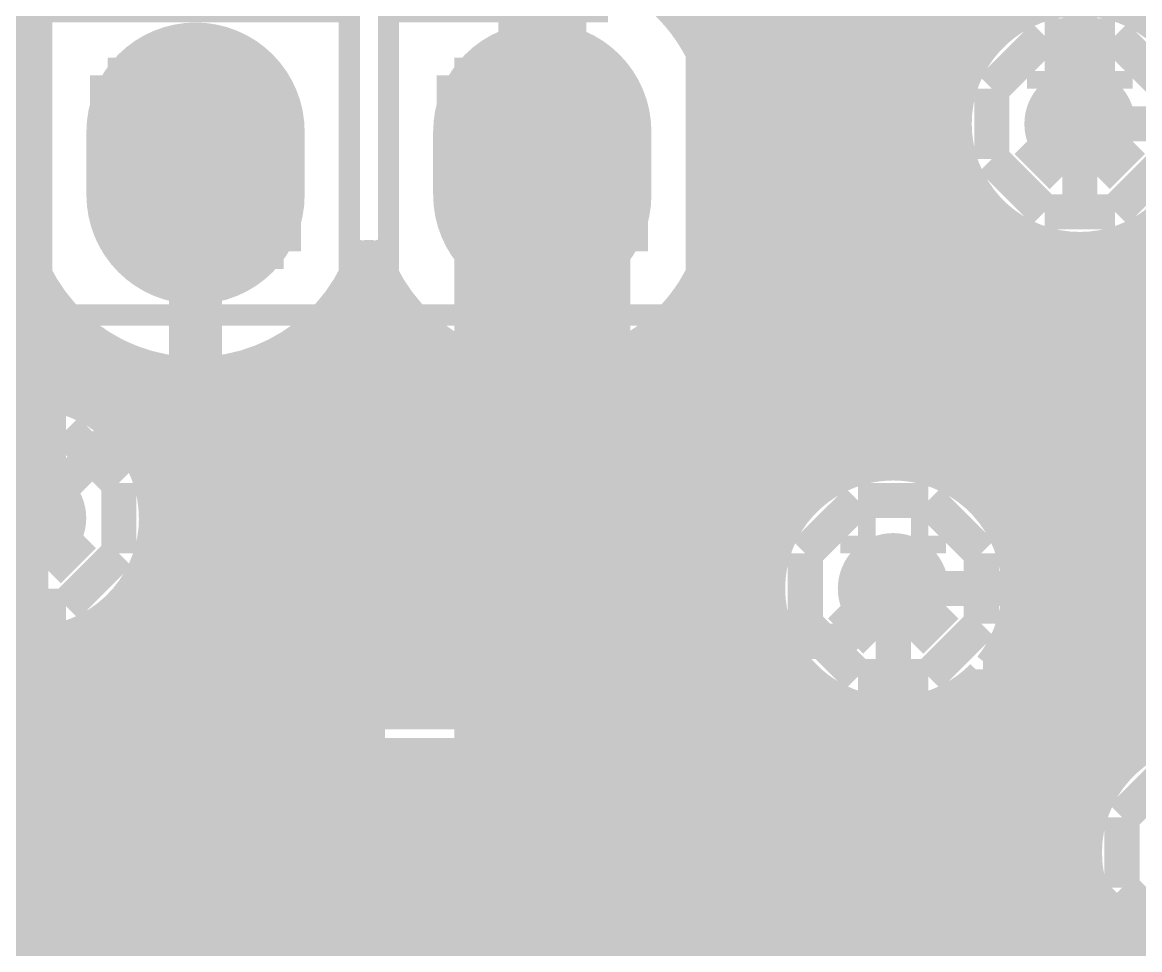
# Model space of a CAD drawing. Extents: x 980 to 1163, y 595 to 881.
# Drawn here: x 1088.85 to 1096.91, y 792.87 to 799.56 of the extents above; entities that cross this region are included whole.
import ezdxf

# ---------------------------------------------------------------- set-up
doc = ezdxf.new("R2010")
doc.units = 0
doc.header["$LTSCALE"] = 10
doc.header["$MEASUREMENT"] = 0
doc.layers.get('0').update_dxf_attribs({"linetype": 'CONTINUOUS'})
for name, color, linetype in [('22-304-2_BOT', 7, 'CONTINUOUS'), ('22-304-2_DRD', 7, 'CONTINUOUS'), ('22-304-2_DRL', 2, 'CONTINUOUS'), ('22-304-2_IN1', 4, 'CONTINUOUS'), ('22-304-2_IN2', 3, 'CONTINUOUS'), ('22-304-2_SMB', 5, 'CONTINUOUS'), ('22-304-2_SMT', 10, 'CONTINUOUS'), ('22-304-2_SST', 11, 'CONTINUOUS'), ('22-304-2_TOP', 13, 'CONTINUOUS'), ('THRUHOLE_TAP', 7, 'CONTINUOUS')]:
    doc.layers.add(name, color=color, linetype=linetype)

# ---------------------------------------------------------------- blocks, each defined once
blk = doc.blocks.new('OBLONG_8')
at = {"const_width": 1.5748}
blk.add_lwpolyline([(0, 0.2286), (0, -0.2286)], dxfattribs=at)
at = {"const_width": 0.7874}
for points in [[(-0.3937, 0.2286, 1), (0.3937, 0.2286, 1)], [(-0.3937, -0.2286, 1), (0.3937, -0.2286, 1)]]:
    blk.add_lwpolyline(points, format="xyb", close=True, dxfattribs=at)
blk = doc.blocks.new('ROUND_39')
at = {"const_width": 0.40005}
blk.add_lwpolyline([(-0.200024, 0, 1), (0.200024, 0, 1)], format="xyb", close=True, dxfattribs=at)
blk = doc.blocks.new('ROUND_14')
at = {"const_width": 0.59944}
blk.add_lwpolyline([(-0.29972, 0, 1), (0.29972, 0, 1)], format="xyb", close=True, dxfattribs=at)
blk = doc.blocks.new('ROUND_87')
at = {"const_width": 0.10033}
blk.add_lwpolyline([(-0.050164, 0, 1), (0.050164, 0, 1)], format="xyb", close=True, dxfattribs=at)
blk = doc.blocks.new('ROUND_38')
at = {"const_width": 0.40005}
blk.add_lwpolyline([(-0.200024, 0, 1), (0.200024, 0, 1)], format="xyb", close=True, dxfattribs=at)
blk = doc.blocks.new('ROUND_80')
at = {"const_width": 0.10033}
blk.add_lwpolyline([(-0.050164, 0, 1), (0.050164, 0, 1)], format="xyb", close=True, dxfattribs=at)

msp = doc.modelspace()

# ---------------------------------------------------------------- linework, layer by layer
at = {"layer": '22-304-2_BOT'}
for points, const_width in [([(1093.9385, 802.7122), (1093.9385, 797.1242)], 0.254), ([(1094.1671, 802.7122), (1094.1671, 797.1242)], 0.254), ([(1094.3957, 802.7122), (1094.3957, 797.1242)], 0.254), ([(1094.6243, 802.7122), (1094.6243, 797.1242)], 0.254), ([(1094.8529, 802.7122), (1094.8529, 797.1242)], 0.254), ([(1095.0815, 802.7122), (1095.0815, 797.1242)], 0.254), ([(1095.3101, 802.7122), (1095.3101, 797.1242)], 0.254), ([(1095.5387, 802.7122), (1095.5387, 797.1242)], 0.254), ([(1095.7673, 802.7122), (1095.7673, 799.3898)], 0.254), ([(1095.9959, 802.7122), (1095.9959, 799.593)], 0.254), ([(1096.9103, 802.7122), (1096.9103, 799.6235)], 0.254), ([(1093.7099, 800.1442), (1093.7099, 799.4356)], 0.254), ([(1095.9476, 799.5626), (1093.6235, 799.5626)], 0.254), ([(1121.9826, 799.5626), (1097.0093, 799.5626)], 0.254), ([(1095.7266, 799.334), (1093.7632, 799.334)], 0.254), ([(1095.6149, 799.1054), (1093.8496, 799.1054)], 0.254), ([(1095.5717, 798.8768), (1093.8902, 798.8768)], 0.254), ([(1096.4785, 798.826), (1122.5135, 798.826)], 0.254), ([(1093.8953, 798.7701), (1093.8953, 798.3129)], 0.254), ([(1095.5869, 798.6482), (1093.8953, 798.6482)], 0.254), ([(1095.6657, 798.4196), (1093.8953, 798.4196)], 0.254), ([(1095.7673, 798.2621), (1095.7673, 797.1242)], 0.254), ([(1095.8308, 798.191), (1093.8877, 798.191)], 0.254), ([(1095.9959, 798.0563), (1095.9959, 797.1242)], 0.254), ([(1096.9103, 798.0284), (1096.9103, 797.1242)], 0.254), ([(1096.1991, 797.9624), (1093.847, 797.9624)], 0.254), ([(1096.2245, 797.9547), (1096.2245, 797.1242)], 0.254), ([(1096.6817, 797.942), (1096.6817, 797.1242)], 0.254), ([(1111.3324, 797.9624), (1096.7579, 797.9624)], 0.254), ([(1096.4531, 797.9192), (1096.4531, 797.1242)], 0.254), ([(1088.9093, 797.7998), (1088.9093, 796.8879)], 0.254), ([(1088.9397, 797.7338), (1088.7594, 797.7338)], 0.254), ([(1111.1266, 797.7338), (1093.7581, 797.7338)], 0.254), ([(1093.7099, 797.6449), (1093.7099, 797.1242)], 0.254), ([(1089.0845, 797.5052), (1088.6121, 797.5052)], 0.254), ([(1089.1379, 797.4442), (1089.1379, 797.0581)], 0.254), ([(1111.025, 797.5052), (1093.6108, 797.5052)], 0.254), ([(1093.4813, 797.3629), (1093.4813, 797.1242)], 0.254), ([(1089.3207, 797.2766), (1088.3784, 797.2766)], 0.254), ([(1089.3665, 797.2435), (1089.3665, 797.1216)], 0.254), ([(1110.9895, 797.2766), (1093.3771, 797.2766)], 0.254), ([(1089.5824, 797.1242), (1089.4173, 797.1242)], 0.254), ([(1108.3403, 797.1242), (1093.1155, 797.1242)], 0.254), ([(1093.2527, 797.1927), (1093.2527, 797.1242)], 0.254), ([(1089.115, 797.048), (1087.8831, 797.048)], 0.254), ([(1088.9677, 796.9387), (1088.9194, 796.8879)], 0.254), ([(1088.9093, 795.9812), (1089.4173, 796.4892), (1108.3403, 796.4892), (1110.7533, 794.0762), (1129.0413, 794.0762), (1129.6763, 793.4412), (1131.7083, 793.4412), (1132.0893, 793.8222), (1138.9473, 793.8222), (1140.0649, 794.9398), (1140.3443, 794.9398)], 0.254), ([(1094.3093, 795.8542), (1089.8084, 795.8542)], 0.254), ([(1089.8237, 795.8542), (1089.8237, 794.8382)], 0.254), ([(1090.0523, 795.8542), (1090.0523, 794.8382)], 0.254), ([(1090.2809, 795.8542), (1090.2809, 794.8382)], 0.254), ([(1090.5095, 795.8542), (1090.5095, 794.8382)], 0.254), ([(1090.7381, 795.8542), (1090.7381, 794.8382)], 0.254), ([(1090.9667, 795.8542), (1090.9667, 794.8382)], 0.254), ([(1091.1953, 795.8542), (1091.1953, 794.8382)], 0.254), ([(1091.4239, 795.8542), (1091.4239, 794.8382)], 0.254), ([(1091.6525, 795.8542), (1091.6525, 794.8382)], 0.254), ([(1091.8811, 795.8542), (1091.8811, 794.8382)], 0.254), ([(1092.1097, 795.8542), (1092.1097, 794.8382)], 0.254), ([(1092.3383, 795.8542), (1092.3383, 794.8382)], 0.254), ([(1092.5669, 795.8542), (1092.5669, 794.8331)], 0.254), ([(1092.7955, 795.8542), (1092.7955, 794.7899)], 0.254), ([(1093.0241, 795.8542), (1093.0241, 794.6908)], 0.254), ([(1093.2527, 795.8542), (1093.2527, 794.5232)], 0.254), ([(1093.4813, 795.8542), (1093.4813, 794.2946)], 0.254), ([(1093.7099, 795.8542), (1093.7099, 794.066)], 0.254), ([(1093.9385, 795.8542), (1093.9385, 793.8374)], 0.254), ([(1094.1671, 795.8542), (1094.1671, 793.6088)], 0.254), ([(1094.2483, 795.6764), (1089.7627, 795.6764)], 0.254), ([(1094.2255, 795.4478), (1089.6433, 795.4478)], 0.254), ([(1107.1973, 795.4732), (1095.1323, 795.4732)], 0.254), ([(1089.5951, 795.3868), (1089.5951, 794.8382)], 0.254), ([(1089.3665, 795.1963), (1089.3665, 794.8382)], 0.254), ([(1094.261, 795.2192), (1089.402, 795.2192)], 0.254), ([(1088.9093, 795.0744), (1088.9093, 794.8382)], 0.254), ([(1089.1379, 795.1023), (1089.1379, 794.8382)], 0.254), ([(1094.3626, 794.9906), (1047.873, 794.9906)], 0.254), ([(1094.3957, 794.9423), (1094.3957, 793.3802)], 0.254), ([(1092.4653, 794.8382), (1050.0473, 794.8382)], 0.254), ([(1095.7673, 794.8255), (1095.7673, 792.0086)], 0.254), ([(1106.5496, 794.8382), (1095.78, 794.8382)], 0.254), ([(1095.9959, 794.8382), (1095.9959, 791.78)], 0.254), ([(1096.2245, 794.8382), (1096.2245, 791.5514)], 0.254), ([(1096.4531, 794.8382), (1096.4531, 791.3228)], 0.254), ([(1096.6817, 794.8382), (1096.6817, 794.099)], 0.254), ([(1096.9103, 794.8382), (1096.9103, 794.32)], 0.254), ([(1094.5684, 794.762), (1092.8742, 794.762)], 0.254), ([(1094.6243, 794.7213), (1094.6243, 793.1516)], 0.254), ([(1106.6334, 794.762), (1095.6961, 794.762)], 0.254), ([(1041.3249, 794.1168), (1041.3249, 793.1465), (1043.1893, 791.2822), (1047.6343, 791.2822), (1050.0473, 793.6952), (1092.4653, 793.6952), (1097.9263, 788.2342), (1097.9263, 766.8601), (1098.0152, 766.8601), (1101.2283, 766.8601), (1106.6893, 766.8601)], 1.27), ([(1095.5387, 794.6604), (1095.5387, 792.2372)], 0.254), ([(1094.8529, 794.6096), (1094.8529, 792.923)], 0.254), ([(1095.0815, 794.5664), (1095.0815, 792.6944)], 0.254), ([(1095.3101, 794.5816), (1095.3101, 792.4658)], 0.254), ([(1109.3969, 794.5334), (1093.2425, 794.5334)], 0.254), ([(1093.2806, 794.4953), (1098.7264, 789.0495)], 0.254), ([(1096.8874, 794.3048), (1093.4711, 794.3048)], 0.254), ([(1096.6664, 794.0762), (1093.6997, 794.0762)], 0.254), ([(1096.5547, 793.8476), (1093.9283, 793.8476)], 0.254), ([(1096.5115, 793.619), (1094.1569, 793.619)], 0.254), ([(1096.5267, 793.3904), (1094.3855, 793.3904)], 0.254), ([(1096.6055, 793.1618), (1094.6141, 793.1618)], 0.254), ([(1096.6817, 793.0373), (1096.6817, 791.0942)], 0.254), ([(1096.7706, 792.9332), (1094.8427, 792.9332)], 0.254), ([(1096.9103, 792.8163), (1096.9103, 790.8656)], 0.254)]:
    msp.add_lwpolyline(points, dxfattribs=dict(at, const_width=const_width))
at = {"layer": '22-304-2_BOT', "const_width": 0.254}
for points in [[(1093.8953, 798.7701, 0.231307), (1093.3957, 799.7922)], [(1096.4785, 799.7327, 0.414214), (1095.5717, 798.826)], [(1097.1262, 799.461, 0.201487), (1096.4785, 799.733)], [(1095.5717, 798.826, 0.414214), (1096.4785, 797.9192)], [(1093.1155, 797.1242, 0.298829), (1093.8953, 798.3129)], [(1096.4785, 797.9192, 0.201486), (1097.126, 798.1912)], [(1087.5986, 797.0175, 0.337782), (1088.8483, 797.97)], [(1088.8483, 797.97, 0.227226), (1089.5823, 797.124)], [(1089.4173, 797.1242, 0.198913), (1088.9682, 796.9382)], [(1089.4173, 797.1242, 0.198913), (1088.9682, 796.9382)], [(1088.9093, 796.8879, 0.414214), (1088.0025, 795.9812)], [(1088.0025, 795.9812, 0.414214), (1088.9093, 795.0744)], [(1088.9093, 795.0744, 0.373689), (1089.8084, 795.8542)], [(1094.3093, 795.8542, 0.108822), (1094.2254, 795.4732)], [(1094.2255, 795.4732, 0.414214), (1095.1323, 794.5664)], [(1093.273, 794.5029, 0.198912), (1092.4653, 794.8375)], [(1093.273, 794.5029, 0.198912), (1092.4653, 794.8375)], [(1095.1323, 794.5664, 0.201486), (1095.7798, 794.8384)], [(1097.4183, 794.4749, 0.414214), (1096.5115, 793.5682)], [(1096.5115, 793.5682, 0.414214), (1097.4183, 792.6614)]]:
    msp.add_lwpolyline(points, format="xyb", dxfattribs=at)
at = {"layer": '22-304-2_DRD', "const_width": 0.254}
for points in [[(1096.2245, 799.461), (1095.8435, 799.08)], [(1096.7325, 799.461), (1096.2245, 799.461)], [(1097.1135, 799.08), (1096.7325, 799.461)], [(1089.463, 799.1765), (1089.463, 798.5415)], [(1090.098, 799.1765), (1089.463, 799.1765)], [(1090.098, 797.9065), (1090.098, 799.1765)], [(1091.9649, 799.1765), (1091.9649, 798.5415)], [(1092.5999, 799.1765), (1091.9649, 799.1765)], [(1092.5999, 797.9065), (1092.5999, 799.1765)], [(1096.2245, 799.207), (1096.2245, 799.08)], [(1096.3515, 799.207), (1096.2245, 799.207)], [(1096.3515, 799.08), (1096.3515, 799.207)], [(1096.6055, 799.207), (1096.6055, 799.08)], [(1096.7325, 799.207), (1096.6055, 799.207)], [(1096.7325, 799.08), (1096.7325, 799.207)], [(1095.8435, 799.08), (1095.8435, 798.572)], [(1096.2245, 799.08), (1096.3515, 799.08)], [(1096.6055, 799.08), (1096.7325, 799.08)], [(1096.3515, 798.445), (1096.0975, 798.699)], [(1096.8595, 798.699), (1096.6055, 798.445)], [(1095.8435, 798.572), (1096.2245, 798.191)], [(1096.7325, 798.191), (1097.1135, 798.572)], [(1089.463, 798.5415), (1090.733, 798.5415)], [(1090.733, 798.5415), (1090.733, 797.9065)], [(1091.9649, 798.5415), (1093.2349, 798.5415)], [(1093.2349, 798.5415), (1093.2349, 797.9065)], [(1096.6055, 798.445), (1096.3515, 798.445)], [(1096.2245, 798.191), (1096.7325, 798.191)], [(1090.733, 797.9065), (1090.098, 797.9065)], [(1093.2349, 797.9065), (1092.5999, 797.9065)], [(1089.1633, 796.6162), (1088.6553, 796.6162)], [(1089.5443, 796.2352), (1089.1633, 796.6162)], [(1088.7823, 796.3622), (1088.6553, 796.3622)], [(1088.7823, 796.2352), (1088.7823, 796.3622)], [(1089.0363, 796.3622), (1089.0363, 796.2352)], [(1089.1633, 796.3622), (1089.0363, 796.3622)], [(1089.1633, 796.2352), (1089.1633, 796.3622)], [(1088.6553, 796.2352), (1088.7823, 796.2352)], [(1089.0363, 796.2352), (1089.1633, 796.2352)], [(1089.5443, 795.7272), (1089.5443, 796.2352)], [(1094.8783, 796.1082), (1094.4973, 795.7272)], [(1095.3863, 796.1082), (1094.8783, 796.1082)], [(1095.7673, 795.7272), (1095.3863, 796.1082)], [(1088.7823, 795.6002), (1088.5283, 795.8542)], [(1089.2903, 795.8542), (1089.0363, 795.6002)], [(1094.8783, 795.8542), (1094.8783, 795.7272)], [(1095.0053, 795.8542), (1094.8783, 795.8542)], [(1095.0053, 795.7272), (1095.0053, 795.8542)], [(1095.2593, 795.8542), (1095.2593, 795.7272)], [(1095.3863, 795.8542), (1095.2593, 795.8542)], [(1095.3863, 795.7272), (1095.3863, 795.8542)], [(1089.1633, 795.3462), (1089.5443, 795.7272)], [(1094.4973, 795.7272), (1094.4973, 795.2192)], [(1094.8783, 795.7272), (1095.0053, 795.7272)], [(1095.2593, 795.7272), (1095.3863, 795.7272)], [(1095.7673, 795.2192), (1095.7673, 795.7272)], [(1089.0363, 795.6002), (1088.7823, 795.6002)], [(1088.6553, 795.3462), (1089.1633, 795.3462)], [(1095.0053, 795.0922), (1094.7513, 795.3462)], [(1095.5133, 795.3462), (1095.2593, 795.0922)], [(1094.4973, 795.2192), (1094.8783, 794.8382)], [(1095.3863, 794.8382), (1095.7673, 795.2192)], [(1095.2593, 795.0922), (1095.0053, 795.0922)], [(1094.8783, 794.8382), (1095.3863, 794.8382)], [(1097.1643, 794.2032), (1096.7833, 793.8222)], [(1096.7833, 793.8222), (1096.7833, 793.3142)], [(1096.7833, 793.3142), (1097.1643, 792.9332)]]:
    msp.add_lwpolyline(points, dxfattribs=at)
at = {"layer": '22-304-2_IN1'}
for points, const_width in [([(1095.8943, 824.7975), (1095.8943, 799.5194)], 0.254), ([(1096.1229, 824.6324), (1096.1229, 799.6616)], 0.254), ([(1096.8087, 819.0571), (1096.8087, 799.6718)], 0.254), ([(1094.0655, 805.6103), (1094.0655, 795.4732)], 0.254), ([(1095.6657, 805.562), (1095.6657, 799.2298)], 0.254), ([(1094.2941, 805.3182), (1094.2941, 795.8211)], 0.254), ([(1095.4371, 805.2979), (1095.4371, 796.3266)], 0.254), ([(1094.5227, 805.1785), (1094.5227, 796.1463)], 0.254), ([(1094.7513, 805.115), (1094.7513, 796.2961)], 0.254), ([(1094.9799, 805.1125), (1094.9799, 796.3672)], 0.254), ([(1095.2085, 805.1683), (1095.2085, 796.3774)], 0.254), ([(1093.8369, 800.4287), (1093.8369, 799.1511)], 0.254), ([(1093.6083, 799.9994), (1093.6083, 799.5803)], 0.254), ([(1095.8308, 799.461), (1093.6946, 799.461)], 0.254), ([(1095.6657, 799.2324), (1093.8089, 799.2324)], 0.254), ([(1095.5869, 799.0038), (1093.8724, 799.0038)], 0.254), ([(1095.5717, 798.7752), (1093.8927, 798.7752)], 0.254), ([(1093.8953, 798.7701), (1093.8953, 798.3129)], 0.254), ([(1095.6149, 798.5466), (1093.8953, 798.5466)], 0.254), ([(1095.6657, 798.4221), (1095.6657, 796.2072)], 0.254), ([(1095.7266, 798.318), (1093.8953, 798.318)], 0.254), ([(1095.9476, 798.0894), (1093.875, 798.0894)], 0.254), ([(1095.8943, 798.13), (1095.8943, 795.9659)], 0.254), ([(1111.5483, 798.0894), (1097.0093, 798.0894)], 0.254), ([(1093.8369, 797.9293), (1093.8369, 795.4732)], 0.254), ([(1096.1229, 797.9903), (1096.1229, 795.4732)], 0.254), ([(1096.3515, 797.9268), (1096.3515, 795.4732)], 0.254), ([(1096.8087, 797.9801), (1096.8087, 795.4732)], 0.254), ([(1088.8839, 797.8608), (1088.8127, 797.8608)], 0.254), ([(1091.3832, 797.8608), (1091.3121, 797.8608)], 0.254), ([(1091.3223, 797.8862), (1091.3223, 795.4732)], 0.254), ([(1111.2232, 797.8608), (1093.814, 797.8608)], 0.254), ([(1096.5801, 797.9243), (1096.5801, 795.4732)], 0.254), ([(1088.8077, 797.8455), (1088.8077, 796.8829)], 0.254), ([(1088.9956, 797.6322), (1088.701, 797.6322)], 0.254), ([(1091.495, 797.6322), (1091.2003, 797.6322)], 0.254), ([(1111.0733, 797.6322), (1093.7022, 797.6322)], 0.254), ([(1089.0363, 797.5712), (1089.0363, 796.8803)], 0.254), ([(1091.5509, 797.5509), (1091.5509, 795.4732)], 0.254), ([(1091.0937, 797.4823), (1091.0937, 795.4732)], 0.254), ([(1093.6083, 797.5001), (1093.6083, 795.4732)], 0.254), ([(1089.176, 797.4036), (1088.5232, 797.4036)], 0.254), ([(1091.6753, 797.4036), (1091.0225, 797.4036)], 0.254), ([(1111.0022, 797.4036), (1093.5219, 797.4036)], 0.254), ([(1089.2649, 797.3197), (1089.2649, 796.8168)], 0.254), ([(1091.7795, 797.3096), (1091.7795, 795.4732)], 0.254), ([(1090.8651, 797.2664), (1090.8651, 795.4732)], 0.254), ([(1093.3797, 797.2791), (1093.3797, 795.4732)], 0.254), ([(1089.4782, 797.175), (1088.2184, 797.175)], 0.254), ([(1089.4935, 797.1673), (1089.4935, 796.6746)], 0.254), ([(1090.6365, 797.1318), (1090.6365, 795.4732)], 0.254), ([(1091.9776, 797.175), (1090.7177, 797.175)], 0.254), ([(1092.0081, 797.1597), (1092.0081, 795.4732)], 0.254), ([(1093.1511, 797.1394), (1093.1511, 795.4732)], 0.254), ([(1110.992, 797.175), (1093.2196, 797.175)], 0.254), ([(1089.7221, 797.0734), (1089.7221, 796.385)], 0.254), ([(1090.4079, 797.053), (1090.4079, 795.4732)], 0.254), ([(1092.2367, 797.0683), (1092.2367, 795.4732)], 0.254), ([(1092.9225, 797.0581), (1092.9225, 795.4732)], 0.254), ([(1089.9507, 797.0251), (1089.9507, 795.4732)], 0.254), ([(1090.1793, 797.0175), (1090.1793, 795.4732)], 0.254), ([(1092.4653, 797.0226), (1092.4653, 795.4732)], 0.254), ([(1092.6939, 797.02), (1092.6939, 795.4732)], 0.254), ([(1111.0403, 796.9464), (1084.9773, 796.9464)], 0.254), ([(1111.1622, 796.7178), (1089.4401, 796.7178)], 0.254), ([(1111.4035, 796.4892), (1089.6611, 796.4892)], 0.254), ([(1094.6801, 796.2606), (1089.7729, 796.2606)], 0.254), ([(1106.7451, 796.2606), (1095.5844, 796.2606)], 0.254), ([(1094.416, 796.032), (1089.816, 796.032)], 0.254), ([(1106.481, 796.032), (1095.846, 796.032)], 0.254), ([(1094.2864, 795.8034), (1089.7983, 795.8034)], 0.254), ([(1106.3514, 795.8034), (1095.9781, 795.8034)], 0.254), ([(1094.2306, 795.5748), (1089.7195, 795.5748)], 0.254), ([(1089.7221, 795.5773), (1089.7221, 795.4732)], 0.254), ([(1106.2956, 795.5748), (1096.034, 795.5748)], 0.254), ([(1094.2255, 795.4732), (1089.6611, 795.4732)], 0.254), ([(1106.2905, 795.4732), (1096.039, 795.4732)], 0.254), ([(1138.4393, 782.7732), (1138.4393, 786.2022), (1137.8043, 786.8372), (1131.9623, 786.8372), (1124.3423, 794.4572), (1101.3553, 794.4572), (1101.2283, 794.5842), (1096.1483, 794.5842), (1095.6403, 794.0762), (1051.8253, 794.0762), (1046.1103, 788.3612), (1046.1103, 772.4862), (1046.8723, 771.7242)], 0.635), ([(1032.3943, 772.3592), (1042.6813, 772.3592), (1044.4593, 770.5812), (1048.6503, 770.5812), (1050.1743, 772.1052), (1050.1743, 788.4882), (1054.4923, 792.8062), (1093.4813, 792.8062), (1097.2913, 788.9962), (1097.2913, 777.0582), (1099.1963, 775.1532), (1102.2443, 775.1532), (1102.2443, 775.0262)], 0.635)]:
    msp.add_lwpolyline(points, dxfattribs=dict(at, const_width=const_width))
at = {"layer": '22-304-2_IN1', "const_width": 0.254}
for points in [[(1093.8953, 798.7701, 0.231307), (1093.3957, 799.7922)], [(1096.4785, 799.7327, 0.414214), (1095.5717, 798.826)], [(1097.3852, 798.826, 0.414214), (1096.4785, 799.7327)], [(1095.5717, 798.826, 0.414214), (1096.4785, 797.9192)], [(1096.4785, 797.9192, 0.414214), (1097.3852, 798.826)], [(1092.5999, 797.0175, 0.414214), (1093.8953, 798.3129)], [(1087.5986, 797.0175, 0.337782), (1088.8483, 797.97)], [(1088.8483, 797.97, 0.337782), (1090.098, 797.0175)], [(1090.098, 797.0175, 0.33831), (1091.3477, 797.9725)], [(1091.3477, 797.9725, 0.338452), (1092.5999, 797.0149)], [(1088.9093, 796.8879, 0.414214), (1088.0025, 795.9812)], [(1089.816, 795.9812, 0.414214), (1088.9093, 796.8879)], [(1095.1323, 796.3799, 0.414214), (1094.2255, 795.4732)], [(1096.039, 795.4732, 0.414214), (1095.1323, 796.3799)], [(1089.6611, 795.4732, 0.149656), (1089.8166, 795.9812)]]:
    msp.add_lwpolyline(points, format="xyb", dxfattribs=at)
at = {"layer": '22-304-2_IN2'}
for points, const_width in [([(1095.7673, 805.5011), (1095.7673, 799.5651)], 0.254), ([(1094.1671, 805.275), (1094.1671, 795.8211)], 0.254), ([(1095.5387, 805.2293), (1095.5387, 799.2374)], 0.254), ([(1094.3957, 805.1074), (1094.3957, 796.1869)], 0.254), ([(1095.3101, 805.082), (1095.3101, 796.4841)], 0.254), ([(1094.6243, 805.0185), (1094.6243, 796.3647)], 0.254), ([(1094.8529, 804.988), (1094.8529, 796.4612)], 0.254), ([(1095.0815, 805.0083), (1095.0815, 796.4968)], 0.254), ([(1093.9385, 800.3601), (1093.9385, 799.2222)], 0.254), ([(1093.7099, 799.9359), (1093.7099, 799.6438)], 0.254), ([(1095.7647, 799.5626), (1093.7683, 799.5626)], 0.254), ([(1095.5869, 799.334), (1093.8953, 799.334)], 0.254), ([(1095.4904, 799.1054), (1093.9715, 799.1054)], 0.254), ([(1101.1597, 732.692), (1097.7993, 736.0524), (1097.7993, 788.9962), (1092.5999, 794.1955), (1092.5999, 798.5415)], 1.27), ([(1095.4523, 798.8768), (1094.0096, 798.8768)], 0.254), ([(1094.0121, 798.7701), (1094.0121, 798.3129)], 0.254), ([(1090.098, 796.9616), (1090.098, 798.5415)], 0.381), ([(1095.4675, 798.6482), (1094.0121, 798.6482)], 0.254), ([(1095.5361, 798.4196), (1094.0121, 798.4196)], 0.254), ([(1095.5387, 798.4145), (1095.5387, 796.4155)], 0.254), ([(1095.6707, 798.191), (1094.007, 798.191)], 0.254), ([(1095.7673, 798.0868), (1095.7673, 796.2783)], 0.254), ([(1095.9247, 797.9624), (1093.9689, 797.9624)], 0.254), ([(1111.1571, 797.9624), (1097.0322, 797.9624)], 0.254), ([(1093.9385, 797.8582), (1093.9385, 794.64)], 0.254), ([(1095.9959, 797.9192), (1095.9959, 796.0269)], 0.254), ([(1096.9103, 797.8938), (1096.9103, 794.4597)], 0.254), ([(1096.2245, 797.8303), (1096.2245, 792.354)], 0.254), ([(1096.4531, 797.7998), (1096.4531, 793.9161)], 0.254), ([(1096.6817, 797.8201), (1096.6817, 794.2819)], 0.254), ([(1110.9895, 797.7338), (1093.8877, 797.7338)], 0.254), ([(1091.3375, 797.6296), (1091.3375, 794.1955)], 0.254), ([(1093.8597, 797.6728), (1093.8597, 794.7188)], 0.254), ([(1088.9093, 797.5483), (1088.9093, 797.0073)], 0.254), ([(1088.9372, 797.5052), (1088.7594, 797.5052)], 0.254), ([(1091.3375, 797.5052), (1091.2588, 797.5052)], 0.254), ([(1110.9006, 797.5052), (1093.8597, 797.5052)], 0.254), ([(1091.1953, 797.4188), (1091.1953, 791.4092)], 0.254), ([(1089.1353, 797.2766), (1088.5613, 797.2766)], 0.254), ([(1089.1379, 797.274), (1089.1379, 796.9819)], 0.254), ([(1091.3375, 797.2766), (1091.0606, 797.2766)], 0.254), ([(1110.8701, 797.2766), (1093.8597, 797.2766)], 0.254), ([(1090.9667, 797.1953), (1090.9667, 791.4092)], 0.254), ([(1089.4655, 797.048), (1088.2336, 797.048)], 0.254), ([(1089.3665, 797.1013), (1089.3665, 796.9006)], 0.254), ([(1091.3375, 797.048), (1090.733, 797.048)], 0.254), ([(1090.7381, 797.0505), (1090.7381, 791.4092)], 0.254), ([(1110.8904, 797.048), (1093.8597, 797.048)], 0.254), ([(1089.5951, 796.9895), (1089.5951, 796.7432)], 0.254), ([(1090.5095, 796.9591), (1090.5095, 791.4092)], 0.254), ([(1089.8237, 796.9235), (1089.8237, 796.446)], 0.254), ([(1090.0523, 796.8981), (1090.0523, 791.4092)], 0.254), ([(1090.2809, 796.9083), (1090.2809, 791.4092)], 0.254), ([(1091.3375, 796.8194), (1089.5011, 796.8194)], 0.254), ([(1110.9641, 796.8194), (1093.8597, 796.8194)], 0.254), ([(1091.3375, 796.5908), (1089.7348, 796.5908)], 0.254), ([(1111.1114, 796.5908), (1093.8597, 796.5908)], 0.254), ([(1091.3375, 796.3622), (1089.8618, 796.3622)], 0.254), ([(1094.6192, 796.3622), (1093.8597, 796.3622)], 0.254), ([(1106.6842, 796.3622), (1095.6453, 796.3622)], 0.254), ([(1091.3375, 796.1336), (1089.9227, 796.1336)], 0.254), ([(1094.3474, 796.1336), (1093.8597, 796.1336)], 0.254), ([(1106.4124, 796.1336), (1095.9171, 796.1336)], 0.254), ([(1091.3375, 795.905), (1089.9329, 795.905)], 0.254), ([(1094.2001, 795.905), (1093.8597, 795.905)], 0.254), ([(1106.2651, 795.905), (1096.0619, 795.905)], 0.254), ([(1091.3375, 795.6764), (1089.8897, 795.6764)], 0.254), ([(1094.1264, 795.6764), (1093.8597, 795.6764)], 0.254), ([(1106.1914, 795.6764), (1096.1381, 795.6764)], 0.254), ([(1089.8237, 795.5138), (1089.8237, 791.4092)], 0.254), ([(1091.3375, 795.4478), (1089.7856, 795.4478)], 0.254), ([(1094.1061, 795.4478), (1093.8597, 795.4478)], 0.254), ([(1106.1711, 795.4478), (1096.1584, 795.4478)], 0.254), ([(1091.3375, 795.2192), (1089.5951, 795.2192)], 0.254), ([(1089.5951, 795.2166), (1089.5951, 791.4092)], 0.254), ([(1094.1366, 795.2192), (1093.8597, 795.2192)], 0.254), ([(1106.2016, 795.2192), (1096.1254, 795.2192)], 0.254), ([(1094.1671, 795.1252), (1094.1671, 794.4114)], 0.254), ([(1089.3665, 795.0617), (1089.3665, 791.4092)], 0.254), ([(1088.9093, 794.955), (1088.9093, 791.4092)], 0.254), ([(1089.1379, 794.9804), (1089.1379, 791.4092)], 0.254), ([(1091.3375, 794.9906), (1089.176, 794.9906)], 0.254), ([(1094.2255, 794.9906), (1093.8597, 794.9906)], 0.254), ([(1106.2905, 794.9906), (1096.0365, 794.9906)], 0.254), ([(1095.9959, 794.9194), (1095.9959, 792.5826)], 0.254), ([(1091.3375, 794.762), (1048.1067, 794.762)], 0.254), ([(1094.3931, 794.762), (1093.8597, 794.762)], 0.254), ([(1093.8597, 794.7188), (1098.6832, 789.8953)], 0.254), ([(1094.3957, 794.7594), (1094.3957, 794.1828)], 0.254), ([(1106.4581, 794.762), (1095.8714, 794.762)], 0.254), ([(1095.7673, 794.6654), (1095.7673, 792.8112)], 0.254), ([(1094.6243, 794.5816), (1094.6243, 793.9542)], 0.254), ([(1091.3375, 794.5334), (1048.1753, 794.5334)], 0.254), ([(1094.7208, 794.5334), (1094.0451, 794.5334)], 0.254), ([(1094.8529, 794.4851), (1094.8529, 793.7256)], 0.254), ([(1095.3101, 794.4622), (1095.3101, 793.2684)], 0.254), ([(1095.5387, 794.5308), (1095.5387, 793.0398)], 0.254), ([(1097.0703, 794.5334), (1095.5437, 794.5334)], 0.254), ([(1095.0815, 794.447), (1095.0815, 793.497)], 0.254), ([(1091.3375, 794.3048), (1048.2108, 794.3048)], 0.254), ([(1096.7045, 794.3048), (1094.2737, 794.3048)], 0.254), ([(1091.3426, 794.0762), (1048.221, 794.0762)], 0.254), ([(1096.5267, 794.0762), (1094.5023, 794.0762)], 0.254), ([(1091.3858, 793.8476), (1048.2007, 793.8476)], 0.254), ([(1096.4302, 793.8476), (1094.7309, 793.8476)], 0.254), ([(1091.4239, 793.7358), (1091.4239, 791.4092)], 0.254), ([(1091.4772, 793.619), (1048.155, 793.619)], 0.254), ([(1096.3921, 793.619), (1094.9595, 793.619)], 0.254), ([(1091.6271, 793.3904), (1048.0762, 793.3904)], 0.254), ([(1091.6525, 793.3624), (1091.6525, 791.4092)], 0.254), ([(1096.4073, 793.3904), (1095.1881, 793.3904)], 0.254), ([(1091.7058, 793.304), (1093.6006, 791.4092)], 0.254), ([(1096.4531, 793.2202), (1096.4531, 792.1254)], 0.254), ([(1091.848, 793.1618), (1047.9619, 793.1618)], 0.254), ([(1091.8811, 793.1287), (1091.8811, 791.4092)], 0.254), ([(1096.4759, 793.1618), (1095.4167, 793.1618)], 0.254), ([(1092.0766, 792.9332), (1047.807, 792.9332)], 0.254), ([(1096.6105, 792.9332), (1095.6453, 792.9332)], 0.254), ([(1092.1097, 792.9001), (1092.1097, 791.4092)], 0.254), ([(1096.6817, 792.8544), (1096.6817, 791.8968)], 0.254)]:
    msp.add_lwpolyline(points, dxfattribs=dict(at, const_width=const_width))
at = {"layer": '22-304-2_IN2', "const_width": 0.254}
for points in [[(1094.0121, 798.7701, 0.20487), (1093.5754, 799.7913)], [(1096.4785, 799.8521, 0.414214), (1095.4523, 798.826)], [(1097.5046, 798.826, 0.414214), (1096.4785, 799.8521)], [(1095.4523, 798.826, 0.414214), (1096.4785, 797.7998)], [(1096.4785, 797.7998, 0.414214), (1097.5046, 798.826)], [(1093.8597, 797.6728, 0.118064), (1094.013, 798.3129)], [(1087.5986, 796.8981, 0.277581), (1088.8483, 797.6499)], [(1088.8483, 797.6499, 0.277581), (1090.098, 796.8981)], [(1090.098, 796.8981, 0.273265), (1091.3375, 797.6296)], [(1088.9093, 797.0073, 0.414214), (1087.8831, 795.9812)], [(1089.9354, 795.9812, 0.414214), (1088.9093, 797.0073)], [(1095.1323, 796.4993, 0.414214), (1094.1061, 795.4732)], [(1096.1584, 795.4732, 0.414214), (1095.1323, 796.4993)], [(1087.8831, 795.9812, 0.414214), (1088.9093, 794.955)], [(1088.9093, 794.955, 0.414214), (1089.9354, 795.9812)], [(1094.1061, 795.4732, 0.414214), (1095.1323, 794.447)], [(1095.1323, 794.447, 0.414214), (1096.1584, 795.4732)], [(1097.4183, 794.5943, 0.414214), (1096.3921, 793.5682)], [(1091.3375, 794.1955, 0.198543), (1091.706, 793.3042)], [(1096.3921, 793.5682, 0.414214), (1097.4183, 792.542)]]:
    msp.add_lwpolyline(points, format="xyb", dxfattribs=at)
at = {"layer": '22-304-2_SST', "const_width": 0.1524}
for points in [[(1082.8996, 795.971), (1082.4983, 795.971), (1082.4983, 796.8016), (1075.8791, 796.8016), (1075.8791, 802.7807), (1094.3195, 802.7807), (1094.3195, 796.8016), (1087.7002, 796.8016), (1087.7002, 795.971), (1087.2989, 795.971), (1087.2989, 794.7899), (1082.8996, 794.7899), (1082.8996, 795.971), (1082.8996, 797.4467), (1083.7099, 797.4467)], [(1092.3992, 799.9461), (1091.4899, 799.9461), (1091.4899, 802.1356), (1093.7099, 802.1356), (1093.7099, 797.4467), (1091.4899, 797.4467), (1091.4899, 799.6362), (1092.3992, 799.6362), (1092.9987, 799.6362), (1092.9987, 799.9461), (1092.3992, 799.9461), (1092.3992, 799.6362)], [(1091.208, 797.4467), (1091.208, 799.6362), (1088.988, 799.6362), (1088.988, 797.4467), (1091.208, 797.4467)], [(1090.2656, 798.3738), (1090.4155, 798.224), (1089.7805, 798.224), (1089.9303, 798.3738), (1090.2656, 798.3738), (1090.2656, 798.7091), (1090.4155, 798.859), (1089.7805, 798.859), (1089.9303, 798.7091), (1090.2656, 798.7091)], [(1089.7805, 798.859), (1089.7805, 798.224)], [(1090.4155, 798.859), (1090.4155, 798.224)], [(1092.7675, 798.3738), (1092.9174, 798.224), (1092.2824, 798.224), (1092.4322, 798.3738), (1092.7675, 798.3738), (1092.7675, 798.7091), (1092.9174, 798.859), (1092.2824, 798.859), (1092.4322, 798.7091), (1092.7675, 798.7091)], [(1092.2824, 798.859), (1092.2824, 798.224)], [(1092.9174, 798.859), (1092.9174, 798.224)], [(1089.9303, 798.3738), (1089.9303, 798.7091)], [(1092.4322, 798.3738), (1092.4322, 798.7091)]]:
    msp.add_lwpolyline(points, dxfattribs=at)
at = {"layer": '22-304-2_TOP'}
for points, const_width in [([(1086.7503, 861.5132), (1086.7503, 847.6702), (1093.8623, 840.5582), (1093.8623, 834.0812), (1094.7513, 833.1922), (1094.7513, 826.5882), (1095.5133, 825.8262), (1095.5133, 822.5242), (1096.4785, 821.559), (1096.4785, 798.826)], 0.254), ([(1095.1323, 795.4732), (1095.1323, 795.3462), (1095.0053, 795.3462), (1094.7513, 795.0922), (1073.1613, 795.0922), (1055.1273, 813.1262), (1055.1273, 822.5242), (1053.5017, 824.1498), (1053.3493, 824.1498)], 0.254), ([(1093.9385, 822.6486), (1093.9385, 795.7272)], 0.254), ([(1087.6393, 822.3819), (1087.6393, 822.2702), (1088.2743, 821.6352), (1088.2743, 819.8572), (1086.6233, 818.2062), (1086.6233, 803.8552), (1088.9093, 801.5692), (1088.9093, 795.9812)], 0.254), ([(1095.8435, 821.2948), (1095.8435, 799.4737)], 0.254), ([(1095.7673, 805.8313), (1095.7673, 799.3898)], 0.254), ([(1094.1671, 805.4503), (1094.1671, 795.7272)], 0.254), ([(1095.5387, 805.3919), (1095.5387, 796.2834)], 0.254), ([(1094.3957, 805.2445), (1094.3957, 796.004)], 0.254), ([(1095.3101, 805.2166), (1095.3101, 796.3622)], 0.254), ([(1094.6243, 805.1429), (1094.6243, 796.225)], 0.254), ([(1094.8529, 805.1074), (1094.8529, 796.3368)], 0.254), ([(1095.0815, 805.1302), (1095.0815, 796.3799)], 0.254), ([(1098.8153, 792.8062), (1097.0373, 792.8062), (1095.2593, 794.5842), (1060.7153, 794.5842), (1053.3493, 801.9502), (1036.0773, 801.9502), (1031.1243, 796.9972), (1022.3613, 796.9972), (1020.3293, 799.0292), (1007.6293, 799.0292), (1005.8513, 797.2512), (1003.3113, 797.2512)], 0.254), ([(1099.5773, 791.7902), (1097.2913, 791.7902), (1095.0053, 794.0762), (1060.3343, 794.0762), (1052.9683, 801.4422), (1036.3313, 801.4422), (1031.3783, 796.4892), (1022.1073, 796.4892), (1020.2023, 798.3942), (1017.1543, 798.3942), (1014.1063, 795.3462), (1014.1063, 788.2342), (1012.5823, 786.7102), (1004.2003, 786.7102), (1003.6923, 786.2022)], 0.254), ([(1092.5999, 801.0408), (1092.5999, 798.5415)], 0.635), ([(1093.7099, 800.1442), (1093.7099, 799.4356)], 0.254), ([(1095.8435, 799.5626), (1093.6235, 799.5626)], 0.254), ([(1095.7266, 799.334), (1093.7632, 799.334)], 0.254), ([(1095.6149, 799.1054), (1093.8496, 799.1054)], 0.254), ([(1095.5717, 798.8768), (1093.8902, 798.8768)], 0.254), ([(1093.8953, 798.7701), (1093.8953, 798.3129)], 0.254), ([(1090.098, 797.081), (1090.098, 798.5415)], 0.381), ([(1095.5869, 798.6482), (1093.8953, 798.6482)], 0.254), ([(1095.6657, 798.4196), (1093.8953, 798.4196)], 0.254), ([(1095.7673, 798.2621), (1095.7673, 796.1209)], 0.254), ([(1095.8308, 798.191), (1093.8877, 798.191)], 0.254), ([(1095.9959, 798.0563), (1095.9959, 795.7526)], 0.254), ([(1096.1991, 797.9624), (1093.847, 797.9624)], 0.254), ([(1096.2245, 797.9547), (1096.2245, 794.5156)], 0.254), ([(1096.6817, 797.942), (1096.6817, 794.099)], 0.254), ([(1096.7833, 797.9624), (1096.7579, 797.9624)], 0.254), ([(1096.7833, 797.97), (1096.7833, 794.2159)], 0.254), ([(1096.4531, 797.9192), (1096.4531, 794.287)], 0.254), ([(1091.4239, 797.7668), (1091.4239, 795.7272)], 0.254), ([(1091.4391, 797.7338), (1091.2588, 797.7338)], 0.254), ([(1096.7833, 797.7338), (1093.7581, 797.7338)], 0.254), ([(1091.1953, 797.622), (1091.1953, 795.7272)], 0.254), ([(1093.7099, 797.6449), (1093.7099, 795.7272)], 0.254), ([(1091.5864, 797.5052), (1091.1114, 797.5052)], 0.254), ([(1096.7833, 797.5052), (1093.6108, 797.5052)], 0.254), ([(1091.6525, 797.4264), (1091.6525, 795.7272)], 0.254), ([(1093.4813, 797.3629), (1093.4813, 795.7272)], 0.254), ([(1090.9667, 797.3502), (1090.9667, 795.7272)], 0.254), ([(1091.8201, 797.2766), (1090.8778, 797.2766)], 0.254), ([(1091.8811, 797.2334), (1091.8811, 795.7272)], 0.254), ([(1096.7833, 797.2766), (1093.3771, 797.2766)], 0.254), ([(1089.5443, 797.1419), (1089.5443, 796.6289)], 0.254), ([(1090.7381, 797.1851), (1090.7381, 795.7272)], 0.254), ([(1093.2527, 797.1927), (1093.2527, 795.7272)], 0.254), ([(1089.816, 797.048), (1089.5443, 797.048)], 0.254), ([(1089.5951, 797.1191), (1089.5951, 796.5755)], 0.254), ([(1089.8237, 797.0454), (1089.8237, 795.7272)], 0.254), ([(1092.3154, 797.048), (1090.3825, 797.048)], 0.254), ([(1090.5095, 797.0835), (1090.5095, 795.7272)], 0.254), ([(1092.1097, 797.1115), (1092.1097, 795.7272)], 0.254), ([(1092.3383, 797.0429), (1092.3383, 795.7272)], 0.254), ([(1096.7833, 797.048), (1092.8818, 797.048)], 0.254), ([(1093.0241, 797.0886), (1093.0241, 795.7272)], 0.254), ([(1090.0523, 797.0175), (1090.0523, 795.7272)], 0.254), ([(1090.2809, 797.0302), (1090.2809, 795.7272)], 0.254), ([(1092.5669, 797.0175), (1092.5669, 795.7272)], 0.254), ([(1092.7955, 797.0302), (1092.7955, 795.7272)], 0.254), ([(1096.7833, 796.8194), (1089.5443, 796.8194)], 0.254), ([(1096.7833, 796.5908), (1089.5824, 796.5908)], 0.254), ([(1094.9494, 796.3622), (1089.7322, 796.3622)], 0.254), ([(1096.7833, 796.3622), (1095.3151, 796.3622)], 0.254), ([(1094.51, 796.1336), (1089.8033, 796.1336)], 0.254), ([(1096.7833, 796.1336), (1095.7546, 796.1336)], 0.254), ([(1007.6293, 776.4308), (1007.6293, 778.5822), (1024.6473, 795.6002), (1031.7593, 795.6002), (1035.1883, 792.1712), (1048.0153, 792.1712), (1049.1583, 793.3142), (1094.7513, 793.3142), (1098.5613, 789.5042), (1098.5613, 777.3122), (1102.1173, 773.7562), (1110.1183, 773.7562), (1111.6423, 772.2322), (1137.0905, 772.2322), (1139.8896, 775.0312)], 0.762), ([(1094.3347, 795.905), (1089.8135, 795.905)], 0.254), ([(1096.7833, 795.905), (1095.9298, 795.905)], 0.254), ([(1094.261, 795.7272), (1089.7805, 795.7272)], 0.254), ([(1096.7833, 795.6764), (1096.0162, 795.6764)], 0.254), ([(1096.7833, 795.4478), (1096.039, 795.4478)], 0.254), ([(1095.9959, 795.1938), (1095.9959, 794.7442)], 0.254), ([(1096.7833, 795.2192), (1096.0035, 795.2192)], 0.254), ([(1096.7833, 794.9906), (1095.8993, 794.9906)], 0.254), ([(1095.8384, 794.9017), (1096.6664, 794.0762)], 0.254), ([(1096.7833, 794.762), (1095.9781, 794.762)], 0.254), ([(1096.7833, 794.5334), (1096.2067, 794.5334)], 0.254), ([(1096.7833, 794.3048), (1096.4353, 794.3048)], 0.254)]:
    msp.add_lwpolyline(points, dxfattribs=dict(at, const_width=const_width))
at = {"layer": '22-304-2_TOP', "const_width": 0.254}
for points in [[(1093.8953, 798.7701, 0.223573), (1093.4254, 799.7684)], [(1095.8435, 799.4737, 0.201487), (1095.5714, 798.826)], [(1095.5717, 798.826, 0.414214), (1096.4785, 797.9192)], [(1092.5999, 797.0175, 0.414214), (1093.8953, 798.3129)], [(1090.098, 797.0175, 0.33831), (1091.3477, 797.9725)], [(1091.3477, 797.9725, 0.338452), (1092.5999, 797.0149)], [(1096.4785, 797.9192, 0.08573), (1096.7826, 797.9717)], [(1089.5443, 797.1419, 0.110881), (1090.098, 797.0176)], [(1089.816, 795.9812, 0.201487), (1089.5441, 796.6287)], [(1095.1323, 796.3799, 0.333365), (1094.261, 795.7272)], [(1096.039, 795.4732, 0.414214), (1095.1323, 796.3799)], [(1089.7805, 795.7272, 0.07104), (1089.8168, 795.9812)], [(1095.8384, 794.9017, 0.171764), (1096.0407, 795.4732)], [(1096.7833, 794.2159, 0.050314), (1096.6667, 794.076)]]:
    msp.add_lwpolyline(points, format="xyb", dxfattribs=at)

# ---------------------------------------------------------------- block references
at = {"layer": '22-304-2_BOT'}
for name, p in [('OBLONG_8', (1090.098, 798.5415)), ('OBLONG_8', (1092.5999, 798.5415)), ('ROUND_39', (1096.4785, 798.826)), ('ROUND_39', (1088.9093, 795.9812)), ('ROUND_39', (1095.1323, 795.4732))]:
    msp.add_blockref(name, p, dxfattribs=at)
at = {"layer": '22-304-2_DRL'}
for name, p in [('ROUND_14', (1090.098, 798.5415)), ('ROUND_14', (1092.5999, 798.5415)), ('ROUND_87', (1096.4785, 798.826)), ('ROUND_87', (1088.9093, 795.9812)), ('ROUND_87', (1095.1323, 795.4732))]:
    msp.add_blockref(name, p, dxfattribs=at)
at = {"layer": '22-304-2_IN1'}
for name, p in [('OBLONG_8', (1090.098, 798.5415)), ('OBLONG_8', (1092.5999, 798.5415)), ('ROUND_38', (1096.4785, 798.826)), ('ROUND_39', (1088.9093, 795.9812)), ('ROUND_38', (1095.1323, 795.4732))]:
    msp.add_blockref(name, p, dxfattribs=at)
at = {"layer": '22-304-2_IN2'}
for name, p in [('OBLONG_8', (1090.098, 798.5415)), ('OBLONG_8', (1092.5999, 798.5415)), ('ROUND_38', (1096.4785, 798.826)), ('ROUND_38', (1088.9093, 795.9812)), ('ROUND_38', (1095.1323, 795.4732))]:
    msp.add_blockref(name, p, dxfattribs=at)
at = {"layer": '22-304-2_SMB'}
for p in [(1090.098, 798.5415), (1092.5999, 798.5415)]:
    msp.add_blockref('OBLONG_8', p, dxfattribs=at)
at = {"layer": '22-304-2_SMT'}
for p in [(1090.098, 798.5415), (1092.5999, 798.5415)]:
    msp.add_blockref('OBLONG_8', p, dxfattribs=at)
at = {"layer": '22-304-2_TOP'}
for name, p in [('OBLONG_8', (1090.098, 798.5415)), ('OBLONG_8', (1092.5999, 798.5415)), ('ROUND_39', (1096.4785, 798.826)), ('ROUND_39', (1088.9093, 795.9812)), ('ROUND_39', (1095.1323, 795.4732))]:
    msp.add_blockref(name, p, dxfattribs=at)
at = {"layer": 'THRUHOLE_TAP'}
for name, p in [('ROUND_14', (1090.098, 798.5415)), ('ROUND_14', (1092.5999, 798.5415)), ('ROUND_80', (1096.4785, 798.826)), ('ROUND_80', (1088.9093, 795.9812)), ('ROUND_80', (1095.1323, 795.4732))]:
    msp.add_blockref(name, p, dxfattribs=at)

doc.saveas('drawing.dxf')
